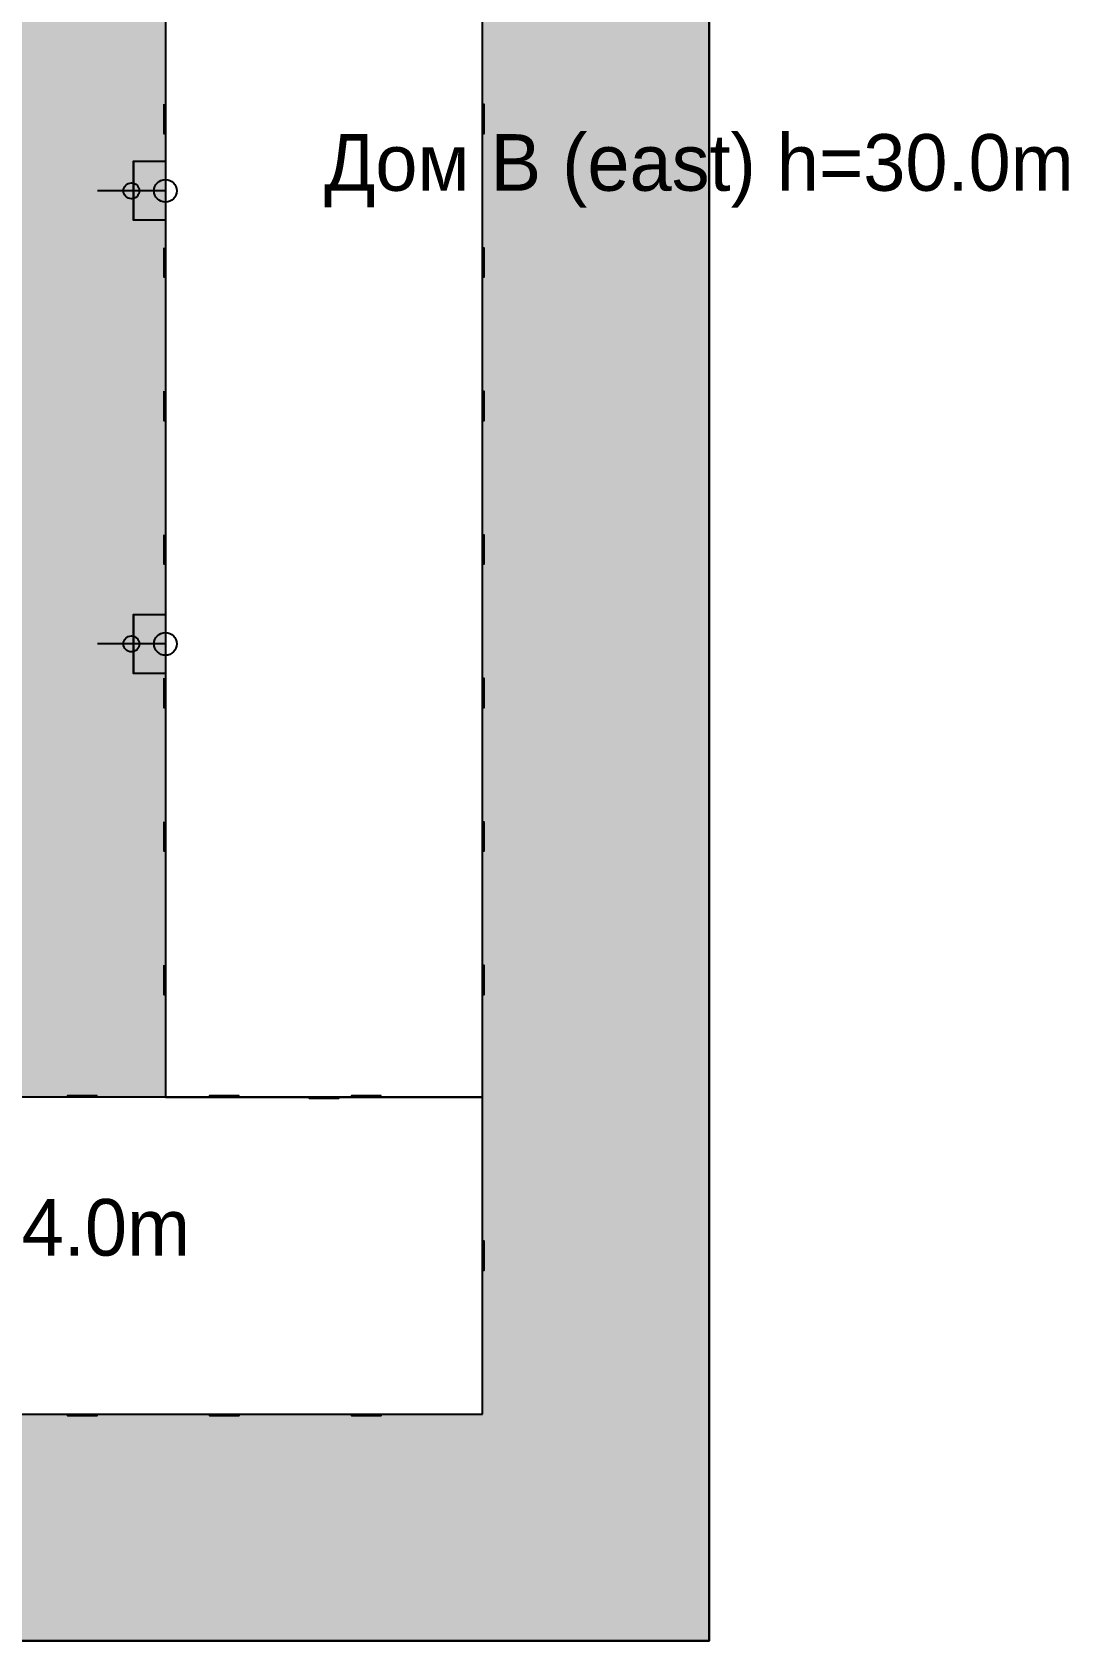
# Model space of a CAD drawing. Header units: metres. Extents: x 10 to 144, y 10 to 152.
# Drawn here: x 98.1 to 143.9, y 10 to 81 of the extents above; entities that cross this region are included whole.
import ezdxf

# ---------------------------------------------------------------- set-up
doc = ezdxf.new("R2010")
doc.units = ezdxf.units.M
for name, color, linetype in [('BUILDING_FOOTPRINT', 1, 'Continuous'), ('CANOPIES', 132, 'Continuous'), ('ENTRANCES', 132, 'Continuous'), ('GRASS', 84, 'Continuous'), ('LABELS', 7, 'Continuous'), ('LAMPS', 2, 'Continuous'), ('PATHS', 9, 'Continuous'), ('TERRITORY_BOUNDARY', 8, 'Continuous'), ('WINDOWS', 150, 'Continuous')]:
    doc.layers.add(name, color=color, linetype=linetype)

msp = doc.modelspace()

# ---------------------------------------------------------------- hatches: boundary and pattern name
at = {"layer": 'GRASS'}
h = msp.add_hatch(color=84, dxfattribs=at)
h.paths.add_polyline_path([(10, 10), (10, 152), (128, 152), (128, 10), (10, 10)])
h.paths.add_polyline_path([(118, 20), (118, 34), (118, 114), (104, 114), (104, 34), (34, 34), (34, 114), (20, 114), (20, 34), (20, 20), (118, 20)], flags=16)
h.paths.add_polyline_path([(112, 122), (112, 142), (26, 142), (26, 122), (112, 122)], flags=16)

# ---------------------------------------------------------------- linework, layer by layer
at = {"layer": 'BUILDING_FOOTPRINT'}
for points in [[(118, 34), (118, 114), (104, 114), (104, 34), (118, 34)], [(118, 20), (118, 34), (20, 34), (20, 20), (118, 20)]]:
    msp.add_lwpolyline(points, close=True, dxfattribs=at)
at = {"layer": 'CANOPIES'}
for points in [[(104, 75.3, 2.7), (104, 72.7, 2.7), (102.6, 72.7, 2.7), (102.6, 75.3, 2.7)], [(102.6, 72.7, 2.7), (102.6, 75.3, 2.7), (102.6, 75.3, 2.45), (102.6, 72.7, 2.45)], [(104, 55.3, 2.7), (104, 52.7, 2.7), (102.6, 52.7, 2.7), (102.6, 55.3, 2.7)], [(102.6, 52.7, 2.7), (102.6, 55.3, 2.7), (102.6, 55.3, 2.45), (102.6, 52.7, 2.45)]]:
    msp.add_3dface(points, dxfattribs=at)
at = {"layer": 'ENTRANCES'}
for centre in [(104, 74, 0.05), (104, 54, 0.05)]:
    msp.add_circle(centre, 0.5, dxfattribs=at)
at = {"layer": 'GRASS'}
msp.add_lwpolyline([(10, 10), (10, 152), (128, 152), (128, 10), (10, 10)], close=True, dxfattribs=at)
at = {"layer": 'LAMPS'}
for p, q in [((102.5, 74), (102.5, 74, 4)), ((102.5, 54), (102.5, 54, 4))]:
    msp.add_line(p, q, dxfattribs=at)
for centre in [(102.5, 74, 4), (102.5, 54, 4)]:
    msp.add_circle(centre, 0.35, dxfattribs=at)
at = {"layer": 'PATHS'}
for points in [[(104, 74), (101, 74)], [(104, 54), (101, 54)]]:
    msp.add_lwpolyline(points, dxfattribs=at)
at = {"layer": 'TERRITORY_BOUNDARY'}
msp.add_lwpolyline([(128, 10), (128, 152), (10, 152), (10, 10), (128, 10)], close=True, dxfattribs=at)
at = {"layer": 'WINDOWS'}
for points in [[(103.95, 77.817, 1), (103.95, 76.517, 1), (103.95, 76.517, 2.4), (103.95, 77.817, 2.4)], [(103.95, 77.817, 4), (103.95, 76.517, 4), (103.95, 76.517, 5.4), (103.95, 77.817, 5.4)], [(103.95, 77.817, 7), (103.95, 76.517, 7), (103.95, 76.517, 8.4), (103.95, 77.817, 8.4)], [(103.95, 77.817, 10), (103.95, 76.517, 10), (103.95, 76.517, 11.4), (103.95, 77.817, 11.4)], [(103.95, 77.817, 13), (103.95, 76.517, 13), (103.95, 76.517, 14.4), (103.95, 77.817, 14.4)], [(103.95, 77.817, 16), (103.95, 76.517, 16), (103.95, 76.517, 17.4), (103.95, 77.817, 17.4)], [(103.95, 77.817, 19), (103.95, 76.517, 19), (103.95, 76.517, 20.4), (103.95, 77.817, 20.4)], [(103.95, 77.817, 22), (103.95, 76.517, 22), (103.95, 76.517, 23.4), (103.95, 77.817, 23.4)], [(103.95, 77.817, 25), (103.95, 76.517, 25), (103.95, 76.517, 26.4), (103.95, 77.817, 26.4)], [(103.95, 77.817, 28), (103.95, 76.517, 28), (103.95, 76.517, 29.4), (103.95, 77.817, 29.4)], [(118.05, 76.517, 1), (118.05, 77.817, 1), (118.05, 77.817, 2.4), (118.05, 76.517, 2.4)], [(118.05, 76.517, 4), (118.05, 77.817, 4), (118.05, 77.817, 5.4), (118.05, 76.517, 5.4)], [(118.05, 76.517, 7), (118.05, 77.817, 7), (118.05, 77.817, 8.4), (118.05, 76.517, 8.4)], [(118.05, 76.517, 10), (118.05, 77.817, 10), (118.05, 77.817, 11.4), (118.05, 76.517, 11.4)], [(118.05, 76.517, 13), (118.05, 77.817, 13), (118.05, 77.817, 14.4), (118.05, 76.517, 14.4)], [(118.05, 76.517, 16), (118.05, 77.817, 16), (118.05, 77.817, 17.4), (118.05, 76.517, 17.4)], [(118.05, 76.517, 19), (118.05, 77.817, 19), (118.05, 77.817, 20.4), (118.05, 76.517, 20.4)], [(118.05, 76.517, 22), (118.05, 77.817, 22), (118.05, 77.817, 23.4), (118.05, 76.517, 23.4)], [(118.05, 76.517, 25), (118.05, 77.817, 25), (118.05, 77.817, 26.4), (118.05, 76.517, 26.4)], [(118.05, 76.517, 28), (118.05, 77.817, 28), (118.05, 77.817, 29.4), (118.05, 76.517, 29.4)], [(103.95, 71.483, 1), (103.95, 70.183, 1), (103.95, 70.183, 2.4), (103.95, 71.483, 2.4)], [(103.95, 71.483, 4), (103.95, 70.183, 4), (103.95, 70.183, 5.4), (103.95, 71.483, 5.4)], [(103.95, 71.483, 7), (103.95, 70.183, 7), (103.95, 70.183, 8.4), (103.95, 71.483, 8.4)], [(103.95, 71.483, 10), (103.95, 70.183, 10), (103.95, 70.183, 11.4), (103.95, 71.483, 11.4)], [(103.95, 71.483, 13), (103.95, 70.183, 13), (103.95, 70.183, 14.4), (103.95, 71.483, 14.4)], [(103.95, 71.483, 16), (103.95, 70.183, 16), (103.95, 70.183, 17.4), (103.95, 71.483, 17.4)], [(103.95, 71.483, 19), (103.95, 70.183, 19), (103.95, 70.183, 20.4), (103.95, 71.483, 20.4)], [(103.95, 71.483, 22), (103.95, 70.183, 22), (103.95, 70.183, 23.4), (103.95, 71.483, 23.4)], [(103.95, 71.483, 25), (103.95, 70.183, 25), (103.95, 70.183, 26.4), (103.95, 71.483, 26.4)], [(103.95, 71.483, 28), (103.95, 70.183, 28), (103.95, 70.183, 29.4), (103.95, 71.483, 29.4)], [(118.05, 70.183, 1), (118.05, 71.483, 1), (118.05, 71.483, 2.4), (118.05, 70.183, 2.4)], [(118.05, 70.183, 4), (118.05, 71.483, 4), (118.05, 71.483, 5.4), (118.05, 70.183, 5.4)], [(118.05, 70.183, 7), (118.05, 71.483, 7), (118.05, 71.483, 8.4), (118.05, 70.183, 8.4)], [(118.05, 70.183, 10), (118.05, 71.483, 10), (118.05, 71.483, 11.4), (118.05, 70.183, 11.4)], [(118.05, 70.183, 13), (118.05, 71.483, 13), (118.05, 71.483, 14.4), (118.05, 70.183, 14.4)], [(118.05, 70.183, 16), (118.05, 71.483, 16), (118.05, 71.483, 17.4), (118.05, 70.183, 17.4)], [(118.05, 70.183, 19), (118.05, 71.483, 19), (118.05, 71.483, 20.4), (118.05, 70.183, 20.4)], [(118.05, 70.183, 22), (118.05, 71.483, 22), (118.05, 71.483, 23.4), (118.05, 70.183, 23.4)], [(118.05, 70.183, 25), (118.05, 71.483, 25), (118.05, 71.483, 26.4), (118.05, 70.183, 26.4)], [(118.05, 70.183, 28), (118.05, 71.483, 28), (118.05, 71.483, 29.4), (118.05, 70.183, 29.4)], [(103.95, 65.15, 1), (103.95, 63.85, 1), (103.95, 63.85, 2.4), (103.95, 65.15, 2.4)], [(103.95, 65.15, 4), (103.95, 63.85, 4), (103.95, 63.85, 5.4), (103.95, 65.15, 5.4)], [(103.95, 65.15, 7), (103.95, 63.85, 7), (103.95, 63.85, 8.4), (103.95, 65.15, 8.4)], [(103.95, 65.15, 10), (103.95, 63.85, 10), (103.95, 63.85, 11.4), (103.95, 65.15, 11.4)], [(103.95, 65.15, 13), (103.95, 63.85, 13), (103.95, 63.85, 14.4), (103.95, 65.15, 14.4)], [(103.95, 65.15, 16), (103.95, 63.85, 16), (103.95, 63.85, 17.4), (103.95, 65.15, 17.4)], [(103.95, 65.15, 19), (103.95, 63.85, 19), (103.95, 63.85, 20.4), (103.95, 65.15, 20.4)], [(103.95, 65.15, 22), (103.95, 63.85, 22), (103.95, 63.85, 23.4), (103.95, 65.15, 23.4)], [(103.95, 65.15, 25), (103.95, 63.85, 25), (103.95, 63.85, 26.4), (103.95, 65.15, 26.4)], [(103.95, 65.15, 28), (103.95, 63.85, 28), (103.95, 63.85, 29.4), (103.95, 65.15, 29.4)], [(118.05, 63.85, 1), (118.05, 65.15, 1), (118.05, 65.15, 2.4), (118.05, 63.85, 2.4)], [(118.05, 63.85, 4), (118.05, 65.15, 4), (118.05, 65.15, 5.4), (118.05, 63.85, 5.4)], [(118.05, 63.85, 7), (118.05, 65.15, 7), (118.05, 65.15, 8.4), (118.05, 63.85, 8.4)], [(118.05, 63.85, 10), (118.05, 65.15, 10), (118.05, 65.15, 11.4), (118.05, 63.85, 11.4)], [(118.05, 63.85, 13), (118.05, 65.15, 13), (118.05, 65.15, 14.4), (118.05, 63.85, 14.4)], [(118.05, 63.85, 16), (118.05, 65.15, 16), (118.05, 65.15, 17.4), (118.05, 63.85, 17.4)], [(118.05, 63.85, 19), (118.05, 65.15, 19), (118.05, 65.15, 20.4), (118.05, 63.85, 20.4)], [(118.05, 63.85, 22), (118.05, 65.15, 22), (118.05, 65.15, 23.4), (118.05, 63.85, 23.4)], [(118.05, 63.85, 25), (118.05, 65.15, 25), (118.05, 65.15, 26.4), (118.05, 63.85, 26.4)], [(118.05, 63.85, 28), (118.05, 65.15, 28), (118.05, 65.15, 29.4), (118.05, 63.85, 29.4)], [(103.95, 58.817, 1), (103.95, 57.517, 1), (103.95, 57.517, 2.4), (103.95, 58.817, 2.4)], [(103.95, 58.817, 4), (103.95, 57.517, 4), (103.95, 57.517, 5.4), (103.95, 58.817, 5.4)], [(103.95, 58.817, 7), (103.95, 57.517, 7), (103.95, 57.517, 8.4), (103.95, 58.817, 8.4)], [(103.95, 58.817, 10), (103.95, 57.517, 10), (103.95, 57.517, 11.4), (103.95, 58.817, 11.4)], [(103.95, 58.817, 13), (103.95, 57.517, 13), (103.95, 57.517, 14.4), (103.95, 58.817, 14.4)], [(103.95, 58.817, 16), (103.95, 57.517, 16), (103.95, 57.517, 17.4), (103.95, 58.817, 17.4)], [(103.95, 58.817, 19), (103.95, 57.517, 19), (103.95, 57.517, 20.4), (103.95, 58.817, 20.4)], [(103.95, 58.817, 22), (103.95, 57.517, 22), (103.95, 57.517, 23.4), (103.95, 58.817, 23.4)], [(103.95, 58.817, 25), (103.95, 57.517, 25), (103.95, 57.517, 26.4), (103.95, 58.817, 26.4)], [(103.95, 58.817, 28), (103.95, 57.517, 28), (103.95, 57.517, 29.4), (103.95, 58.817, 29.4)], [(118.05, 57.517, 1), (118.05, 58.817, 1), (118.05, 58.817, 2.4), (118.05, 57.517, 2.4)], [(118.05, 57.517, 4), (118.05, 58.817, 4), (118.05, 58.817, 5.4), (118.05, 57.517, 5.4)], [(118.05, 57.517, 7), (118.05, 58.817, 7), (118.05, 58.817, 8.4), (118.05, 57.517, 8.4)], [(118.05, 57.517, 10), (118.05, 58.817, 10), (118.05, 58.817, 11.4), (118.05, 57.517, 11.4)], [(118.05, 57.517, 13), (118.05, 58.817, 13), (118.05, 58.817, 14.4), (118.05, 57.517, 14.4)], [(118.05, 57.517, 16), (118.05, 58.817, 16), (118.05, 58.817, 17.4), (118.05, 57.517, 17.4)], [(118.05, 57.517, 19), (118.05, 58.817, 19), (118.05, 58.817, 20.4), (118.05, 57.517, 20.4)], [(118.05, 57.517, 22), (118.05, 58.817, 22), (118.05, 58.817, 23.4), (118.05, 57.517, 23.4)], [(118.05, 57.517, 25), (118.05, 58.817, 25), (118.05, 58.817, 26.4), (118.05, 57.517, 26.4)], [(118.05, 57.517, 28), (118.05, 58.817, 28), (118.05, 58.817, 29.4), (118.05, 57.517, 29.4)], [(103.95, 52.483, 4), (103.95, 51.183, 4), (103.95, 51.183, 5.4), (103.95, 52.483, 5.4)], [(103.95, 52.483, 7), (103.95, 51.183, 7), (103.95, 51.183, 8.4), (103.95, 52.483, 8.4)], [(103.95, 52.483, 10), (103.95, 51.183, 10), (103.95, 51.183, 11.4), (103.95, 52.483, 11.4)], [(103.95, 52.483, 13), (103.95, 51.183, 13), (103.95, 51.183, 14.4), (103.95, 52.483, 14.4)], [(103.95, 52.483, 16), (103.95, 51.183, 16), (103.95, 51.183, 17.4), (103.95, 52.483, 17.4)], [(103.95, 52.483, 19), (103.95, 51.183, 19), (103.95, 51.183, 20.4), (103.95, 52.483, 20.4)], [(103.95, 52.483, 22), (103.95, 51.183, 22), (103.95, 51.183, 23.4), (103.95, 52.483, 23.4)], [(103.95, 52.483, 25), (103.95, 51.183, 25), (103.95, 51.183, 26.4), (103.95, 52.483, 26.4)], [(103.95, 52.483, 28), (103.95, 51.183, 28), (103.95, 51.183, 29.4), (103.95, 52.483, 29.4)], [(118.05, 51.183, 1), (118.05, 52.483, 1), (118.05, 52.483, 2.4), (118.05, 51.183, 2.4)], [(118.05, 51.183, 4), (118.05, 52.483, 4), (118.05, 52.483, 5.4), (118.05, 51.183, 5.4)], [(118.05, 51.183, 7), (118.05, 52.483, 7), (118.05, 52.483, 8.4), (118.05, 51.183, 8.4)], [(118.05, 51.183, 10), (118.05, 52.483, 10), (118.05, 52.483, 11.4), (118.05, 51.183, 11.4)], [(118.05, 51.183, 13), (118.05, 52.483, 13), (118.05, 52.483, 14.4), (118.05, 51.183, 14.4)], [(118.05, 51.183, 16), (118.05, 52.483, 16), (118.05, 52.483, 17.4), (118.05, 51.183, 17.4)], [(118.05, 51.183, 19), (118.05, 52.483, 19), (118.05, 52.483, 20.4), (118.05, 51.183, 20.4)], [(118.05, 51.183, 22), (118.05, 52.483, 22), (118.05, 52.483, 23.4), (118.05, 51.183, 23.4)], [(118.05, 51.183, 25), (118.05, 52.483, 25), (118.05, 52.483, 26.4), (118.05, 51.183, 26.4)], [(118.05, 51.183, 28), (118.05, 52.483, 28), (118.05, 52.483, 29.4), (118.05, 51.183, 29.4)], [(103.95, 46.15, 1), (103.95, 44.85, 1), (103.95, 44.85, 2.4), (103.95, 46.15, 2.4)], [(103.95, 46.15, 4), (103.95, 44.85, 4), (103.95, 44.85, 5.4), (103.95, 46.15, 5.4)], [(103.95, 46.15, 7), (103.95, 44.85, 7), (103.95, 44.85, 8.4), (103.95, 46.15, 8.4)], [(103.95, 46.15, 10), (103.95, 44.85, 10), (103.95, 44.85, 11.4), (103.95, 46.15, 11.4)], [(103.95, 46.15, 13), (103.95, 44.85, 13), (103.95, 44.85, 14.4), (103.95, 46.15, 14.4)], [(103.95, 46.15, 16), (103.95, 44.85, 16), (103.95, 44.85, 17.4), (103.95, 46.15, 17.4)], [(103.95, 46.15, 19), (103.95, 44.85, 19), (103.95, 44.85, 20.4), (103.95, 46.15, 20.4)], [(103.95, 46.15, 22), (103.95, 44.85, 22), (103.95, 44.85, 23.4), (103.95, 46.15, 23.4)], [(103.95, 46.15, 25), (103.95, 44.85, 25), (103.95, 44.85, 26.4), (103.95, 46.15, 26.4)], [(103.95, 46.15, 28), (103.95, 44.85, 28), (103.95, 44.85, 29.4), (103.95, 46.15, 29.4)], [(118.05, 44.85, 1), (118.05, 46.15, 1), (118.05, 46.15, 2.4), (118.05, 44.85, 2.4)], [(118.05, 44.85, 4), (118.05, 46.15, 4), (118.05, 46.15, 5.4), (118.05, 44.85, 5.4)], [(118.05, 44.85, 7), (118.05, 46.15, 7), (118.05, 46.15, 8.4), (118.05, 44.85, 8.4)], [(118.05, 44.85, 10), (118.05, 46.15, 10), (118.05, 46.15, 11.4), (118.05, 44.85, 11.4)], [(118.05, 44.85, 13), (118.05, 46.15, 13), (118.05, 46.15, 14.4), (118.05, 44.85, 14.4)], [(118.05, 44.85, 16), (118.05, 46.15, 16), (118.05, 46.15, 17.4), (118.05, 44.85, 17.4)], [(118.05, 44.85, 19), (118.05, 46.15, 19), (118.05, 46.15, 20.4), (118.05, 44.85, 20.4)], [(118.05, 44.85, 22), (118.05, 46.15, 22), (118.05, 46.15, 23.4), (118.05, 44.85, 23.4)], [(118.05, 44.85, 25), (118.05, 46.15, 25), (118.05, 46.15, 26.4), (118.05, 44.85, 26.4)], [(118.05, 44.85, 28), (118.05, 46.15, 28), (118.05, 46.15, 29.4), (118.05, 44.85, 29.4)], [(103.95, 39.817, 1), (103.95, 38.517, 1), (103.95, 38.517, 2.4), (103.95, 39.817, 2.4)], [(103.95, 39.817, 4), (103.95, 38.517, 4), (103.95, 38.517, 5.4), (103.95, 39.817, 5.4)], [(103.95, 39.817, 7), (103.95, 38.517, 7), (103.95, 38.517, 8.4), (103.95, 39.817, 8.4)], [(103.95, 39.817, 10), (103.95, 38.517, 10), (103.95, 38.517, 11.4), (103.95, 39.817, 11.4)], [(103.95, 39.817, 13), (103.95, 38.517, 13), (103.95, 38.517, 14.4), (103.95, 39.817, 14.4)], [(103.95, 39.817, 16), (103.95, 38.517, 16), (103.95, 38.517, 17.4), (103.95, 39.817, 17.4)], [(103.95, 39.817, 19), (103.95, 38.517, 19), (103.95, 38.517, 20.4), (103.95, 39.817, 20.4)], [(103.95, 39.817, 22), (103.95, 38.517, 22), (103.95, 38.517, 23.4), (103.95, 39.817, 23.4)], [(103.95, 39.817, 25), (103.95, 38.517, 25), (103.95, 38.517, 26.4), (103.95, 39.817, 26.4)], [(103.95, 39.817, 28), (103.95, 38.517, 28), (103.95, 38.517, 29.4), (103.95, 39.817, 29.4)], [(118.05, 38.517, 1), (118.05, 39.817, 1), (118.05, 39.817, 2.4), (118.05, 38.517, 2.4)], [(118.05, 38.517, 4), (118.05, 39.817, 4), (118.05, 39.817, 5.4), (118.05, 38.517, 5.4)], [(118.05, 38.517, 7), (118.05, 39.817, 7), (118.05, 39.817, 8.4), (118.05, 38.517, 8.4)], [(118.05, 38.517, 10), (118.05, 39.817, 10), (118.05, 39.817, 11.4), (118.05, 38.517, 11.4)], [(118.05, 38.517, 13), (118.05, 39.817, 13), (118.05, 39.817, 14.4), (118.05, 38.517, 14.4)], [(118.05, 38.517, 16), (118.05, 39.817, 16), (118.05, 39.817, 17.4), (118.05, 38.517, 17.4)], [(118.05, 38.517, 19), (118.05, 39.817, 19), (118.05, 39.817, 20.4), (118.05, 38.517, 20.4)], [(118.05, 38.517, 22), (118.05, 39.817, 22), (118.05, 39.817, 23.4), (118.05, 38.517, 23.4)], [(118.05, 38.517, 25), (118.05, 39.817, 25), (118.05, 39.817, 26.4), (118.05, 38.517, 26.4)], [(118.05, 38.517, 28), (118.05, 39.817, 28), (118.05, 39.817, 29.4), (118.05, 38.517, 29.4)], [(100.983, 34.05, 1), (99.683, 34.05, 1), (99.683, 34.05, 2.4), (100.983, 34.05, 2.4)], [(100.983, 34.05, 4), (99.683, 34.05, 4), (99.683, 34.05, 5.4), (100.983, 34.05, 5.4)], [(100.983, 34.05, 7), (99.683, 34.05, 7), (99.683, 34.05, 8.4), (100.983, 34.05, 8.4)], [(100.983, 34.05, 10), (99.683, 34.05, 10), (99.683, 34.05, 11.4), (100.983, 34.05, 11.4)], [(100.983, 34.05, 13), (99.683, 34.05, 13), (99.683, 34.05, 14.4), (100.983, 34.05, 14.4)], [(100.983, 34.05, 16), (99.683, 34.05, 16), (99.683, 34.05, 17.4), (100.983, 34.05, 17.4)], [(100.983, 34.05, 19), (99.683, 34.05, 19), (99.683, 34.05, 20.4), (100.983, 34.05, 20.4)], [(100.983, 34.05, 22), (99.683, 34.05, 22), (99.683, 34.05, 23.4), (100.983, 34.05, 23.4)], [(107.25, 34.05, 1), (105.95, 34.05, 1), (105.95, 34.05, 2.4), (107.25, 34.05, 2.4)], [(107.25, 34.05, 4), (105.95, 34.05, 4), (105.95, 34.05, 5.4), (107.25, 34.05, 5.4)], [(107.25, 34.05, 7), (105.95, 34.05, 7), (105.95, 34.05, 8.4), (107.25, 34.05, 8.4)], [(107.25, 34.05, 10), (105.95, 34.05, 10), (105.95, 34.05, 11.4), (107.25, 34.05, 11.4)], [(107.25, 34.05, 13), (105.95, 34.05, 13), (105.95, 34.05, 14.4), (107.25, 34.05, 14.4)], [(107.25, 34.05, 16), (105.95, 34.05, 16), (105.95, 34.05, 17.4), (107.25, 34.05, 17.4)], [(107.25, 34.05, 19), (105.95, 34.05, 19), (105.95, 34.05, 20.4), (107.25, 34.05, 20.4)], [(107.25, 34.05, 22), (105.95, 34.05, 22), (105.95, 34.05, 23.4), (107.25, 34.05, 23.4)], [(110.35, 33.95, 1), (111.65, 33.95, 1), (111.65, 33.95, 2.4), (110.35, 33.95, 2.4)], [(110.35, 33.95, 4), (111.65, 33.95, 4), (111.65, 33.95, 5.4), (110.35, 33.95, 5.4)], [(110.35, 33.95, 7), (111.65, 33.95, 7), (111.65, 33.95, 8.4), (110.35, 33.95, 8.4)], [(110.35, 33.95, 10), (111.65, 33.95, 10), (111.65, 33.95, 11.4), (110.35, 33.95, 11.4)], [(110.35, 33.95, 13), (111.65, 33.95, 13), (111.65, 33.95, 14.4), (110.35, 33.95, 14.4)], [(110.35, 33.95, 16), (111.65, 33.95, 16), (111.65, 33.95, 17.4), (110.35, 33.95, 17.4)], [(110.35, 33.95, 19), (111.65, 33.95, 19), (111.65, 33.95, 20.4), (110.35, 33.95, 20.4)], [(110.35, 33.95, 22), (111.65, 33.95, 22), (111.65, 33.95, 23.4), (110.35, 33.95, 23.4)], [(110.35, 33.95, 25), (111.65, 33.95, 25), (111.65, 33.95, 26.4), (110.35, 33.95, 26.4)], [(110.35, 33.95, 28), (111.65, 33.95, 28), (111.65, 33.95, 29.4), (110.35, 33.95, 29.4)], [(113.517, 34.05, 1), (112.217, 34.05, 1), (112.217, 34.05, 2.4), (113.517, 34.05, 2.4)], [(113.517, 34.05, 4), (112.217, 34.05, 4), (112.217, 34.05, 5.4), (113.517, 34.05, 5.4)], [(113.517, 34.05, 7), (112.217, 34.05, 7), (112.217, 34.05, 8.4), (113.517, 34.05, 8.4)], [(113.517, 34.05, 10), (112.217, 34.05, 10), (112.217, 34.05, 11.4), (113.517, 34.05, 11.4)], [(113.517, 34.05, 13), (112.217, 34.05, 13), (112.217, 34.05, 14.4), (113.517, 34.05, 14.4)], [(113.517, 34.05, 16), (112.217, 34.05, 16), (112.217, 34.05, 17.4), (113.517, 34.05, 17.4)], [(113.517, 34.05, 19), (112.217, 34.05, 19), (112.217, 34.05, 20.4), (113.517, 34.05, 20.4)], [(113.517, 34.05, 22), (112.217, 34.05, 22), (112.217, 34.05, 23.4), (113.517, 34.05, 23.4)], [(118.05, 26.35, 1), (118.05, 27.65, 1), (118.05, 27.65, 2.4), (118.05, 26.35, 2.4)], [(118.05, 26.35, 4), (118.05, 27.65, 4), (118.05, 27.65, 5.4), (118.05, 26.35, 5.4)], [(118.05, 26.35, 7), (118.05, 27.65, 7), (118.05, 27.65, 8.4), (118.05, 26.35, 8.4)], [(118.05, 26.35, 10), (118.05, 27.65, 10), (118.05, 27.65, 11.4), (118.05, 26.35, 11.4)], [(118.05, 26.35, 13), (118.05, 27.65, 13), (118.05, 27.65, 14.4), (118.05, 26.35, 14.4)], [(118.05, 26.35, 16), (118.05, 27.65, 16), (118.05, 27.65, 17.4), (118.05, 26.35, 17.4)], [(118.05, 26.35, 19), (118.05, 27.65, 19), (118.05, 27.65, 20.4), (118.05, 26.35, 20.4)], [(118.05, 26.35, 22), (118.05, 27.65, 22), (118.05, 27.65, 23.4), (118.05, 26.35, 23.4)], [(99.683, 19.95, 1), (100.983, 19.95, 1), (100.983, 19.95, 2.4), (99.683, 19.95, 2.4)], [(99.683, 19.95, 4), (100.983, 19.95, 4), (100.983, 19.95, 5.4), (99.683, 19.95, 5.4)], [(99.683, 19.95, 7), (100.983, 19.95, 7), (100.983, 19.95, 8.4), (99.683, 19.95, 8.4)], [(99.683, 19.95, 10), (100.983, 19.95, 10), (100.983, 19.95, 11.4), (99.683, 19.95, 11.4)], [(99.683, 19.95, 13), (100.983, 19.95, 13), (100.983, 19.95, 14.4), (99.683, 19.95, 14.4)], [(99.683, 19.95, 16), (100.983, 19.95, 16), (100.983, 19.95, 17.4), (99.683, 19.95, 17.4)], [(99.683, 19.95, 19), (100.983, 19.95, 19), (100.983, 19.95, 20.4), (99.683, 19.95, 20.4)], [(99.683, 19.95, 22), (100.983, 19.95, 22), (100.983, 19.95, 23.4), (99.683, 19.95, 23.4)], [(105.95, 19.95, 1), (107.25, 19.95, 1), (107.25, 19.95, 2.4), (105.95, 19.95, 2.4)], [(105.95, 19.95, 4), (107.25, 19.95, 4), (107.25, 19.95, 5.4), (105.95, 19.95, 5.4)], [(105.95, 19.95, 7), (107.25, 19.95, 7), (107.25, 19.95, 8.4), (105.95, 19.95, 8.4)], [(105.95, 19.95, 10), (107.25, 19.95, 10), (107.25, 19.95, 11.4), (105.95, 19.95, 11.4)], [(105.95, 19.95, 13), (107.25, 19.95, 13), (107.25, 19.95, 14.4), (105.95, 19.95, 14.4)], [(105.95, 19.95, 16), (107.25, 19.95, 16), (107.25, 19.95, 17.4), (105.95, 19.95, 17.4)], [(105.95, 19.95, 19), (107.25, 19.95, 19), (107.25, 19.95, 20.4), (105.95, 19.95, 20.4)], [(105.95, 19.95, 22), (107.25, 19.95, 22), (107.25, 19.95, 23.4), (105.95, 19.95, 23.4)], [(112.217, 19.95, 1), (113.517, 19.95, 1), (113.517, 19.95, 2.4), (112.217, 19.95, 2.4)], [(112.217, 19.95, 4), (113.517, 19.95, 4), (113.517, 19.95, 5.4), (112.217, 19.95, 5.4)], [(112.217, 19.95, 7), (113.517, 19.95, 7), (113.517, 19.95, 8.4), (112.217, 19.95, 8.4)], [(112.217, 19.95, 10), (113.517, 19.95, 10), (113.517, 19.95, 11.4), (112.217, 19.95, 11.4)], [(112.217, 19.95, 13), (113.517, 19.95, 13), (113.517, 19.95, 14.4), (112.217, 19.95, 14.4)], [(112.217, 19.95, 16), (113.517, 19.95, 16), (113.517, 19.95, 17.4), (112.217, 19.95, 17.4)], [(112.217, 19.95, 19), (113.517, 19.95, 19), (113.517, 19.95, 20.4), (112.217, 19.95, 20.4)], [(112.217, 19.95, 22), (113.517, 19.95, 22), (113.517, 19.95, 23.4), (112.217, 19.95, 23.4)]]:
    msp.add_3dface(points, dxfattribs=at)

# ---------------------------------------------------------------- texts
at = {"layer": 'LABELS'}
for s, p in [('Дом В (east) h=30.0m', (111, 74)), ('Дом Ю (south) h=24.0m', (69, 27))]:
    msp.add_text(s, height=2.5, dxfattribs=at).set_placement(p)

doc.saveas('drawing.dxf')
